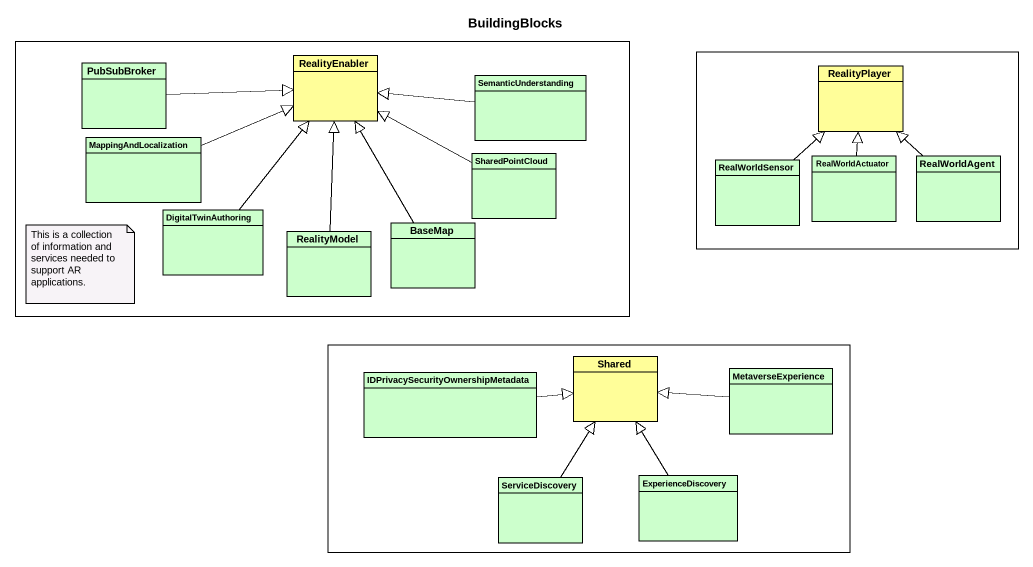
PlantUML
@startuml
title BuildingBlocks
hide circle
hide empty members
rectangle " " as rectangle1 {
  class RealityEnabler #FFFE99
  class PubSubBroker #CCFFCC
  class SemanticUnderstanding #CCFFCC
  class MappingAndLocalization #CCFFCC
  class SharedPointCloud #CCFFCC
  class DigitalTwinAuthoring #CCFFCC
  class BaseMap #CCFFCC
  class RealityModel #CCFFCC
}
rectangle " " as rectangle2 {
  class RealityPlayer #FFFE99
  class RealWorldSensor #CCFFCC
  class RealWorldActuator #CCFFCC
  class RealWorldAgent #CCFFCC
}
rectangle " " as rectangle3 {
  class "IDPrivacySecurityOwnershipMetadata" as IDPrivacySecurityOwnershipMe #CCFFCC
  class Shared #FFFE99
  class MetaverseExperience #CCFFCC
  class ServiceDiscovery #CCFFCC
  class ExperienceDiscovery #CCFFCC
}
PubSubBroker -right-|> RealityEnabler
SemanticUnderstanding -left-|> RealityEnabler
MappingAndLocalization -right-|> RealityEnabler
SharedPointCloud -left-|> RealityEnabler
RealWorldSensor -up-|> RealityPlayer
RealWorldActuator -up-|> RealityPlayer
RealWorldAgent -up-|> RealityPlayer
DigitalTwinAuthoring -up-|> RealityEnabler
BaseMap -up-|> RealityEnabler
RealityModel -up-|> RealityEnabler
IDPrivacySecurityOwnershipMe -right-|> Shared
MetaverseExperience -left-|> Shared
ServiceDiscovery -up-|> Shared
ExperienceDiscovery -up-|> Shared
note as N1
  This is a collection of information and services needed to support AR applications.
end note
@enduml
